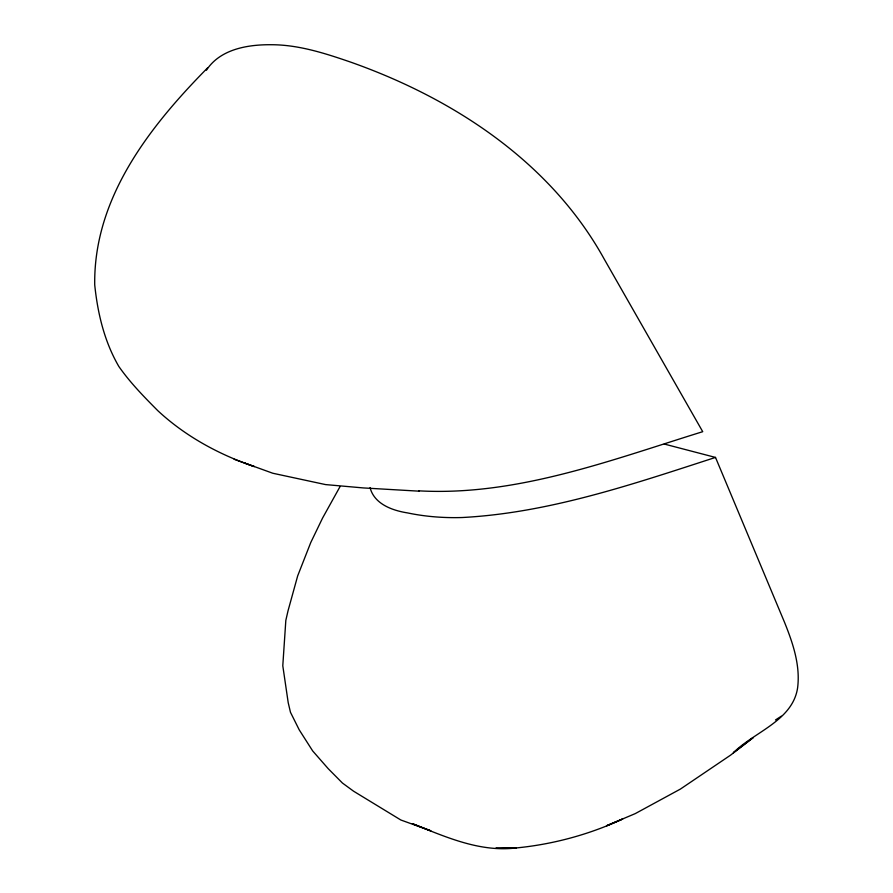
<?xml version="1.0" encoding="UTF-8"?>
<svg xmlns="http://www.w3.org/2000/svg" width="893" height="893" viewBox="0 0 893 893"><rect width="100%" height="100%" fill="white"/><g stroke="black" fill="none" stroke-linecap="round" stroke-linejoin="round"><path stroke-width="1.34" d="M206.417 70.223C220.124 49.093 247.741 44.516 271.159 44.728C298.485 44.695 325.041 53.312 350.636 62.108C453.197 98.342 550.501 161.867 604.181 259.026L702.724 431.687C610.779 460.129 516.522 496.341 418.672 490.826M340.021 486.64L322.563 518.074L310.753 542.553L297.682 575.862L288.026 610.834L285.827 620.389L282.791 665.765L288.205 702.668L290.471 712.301L299.211 729.827L312.662 750.913L328.2 768.661L342.421 783.027L353.572 791.198L400.834 819.997L430.884 830.847L412.332 823.647C445.35 836.797 479.519 852.324 515.92 847.982C552.823 844.398 589.045 834.631 622.678 819.004L606.548 825.757L635.258 813.612L680.421 789.066L730.541 755.177L753.067 737.73L733.343 752.743C754.261 731.88 792.526 720.852 797.594 687.956C800.485 665.352 792.872 643.06 784.556 622.388L715.505 457.428L664.269 444.044M207.645 67.846C149.678 126.538 93.441 198.067 94.725 284.912C97.672 313.354 104.358 341.539 118.836 366.465C130.11 382.572 143.873 396.671 157.704 410.579C185.13 436.141 218.952 454.57 254.326 466.57L234.111 459.259M775.47 719.97L781.308 716.208M715.505 457.428C633.037 484.095 549.362 512.928 462.116 517.527C443.854 518.063 425.514 516.679 407.621 512.928C392.384 510.528 374.29 504.132 370.048 487.611M419.342 491.183L363.406 487.935L325.543 484.586L272.789 473.245L244.682 463.065M515.92 847.982L495.939 848.283L515.92 847.982"/></g></svg>
